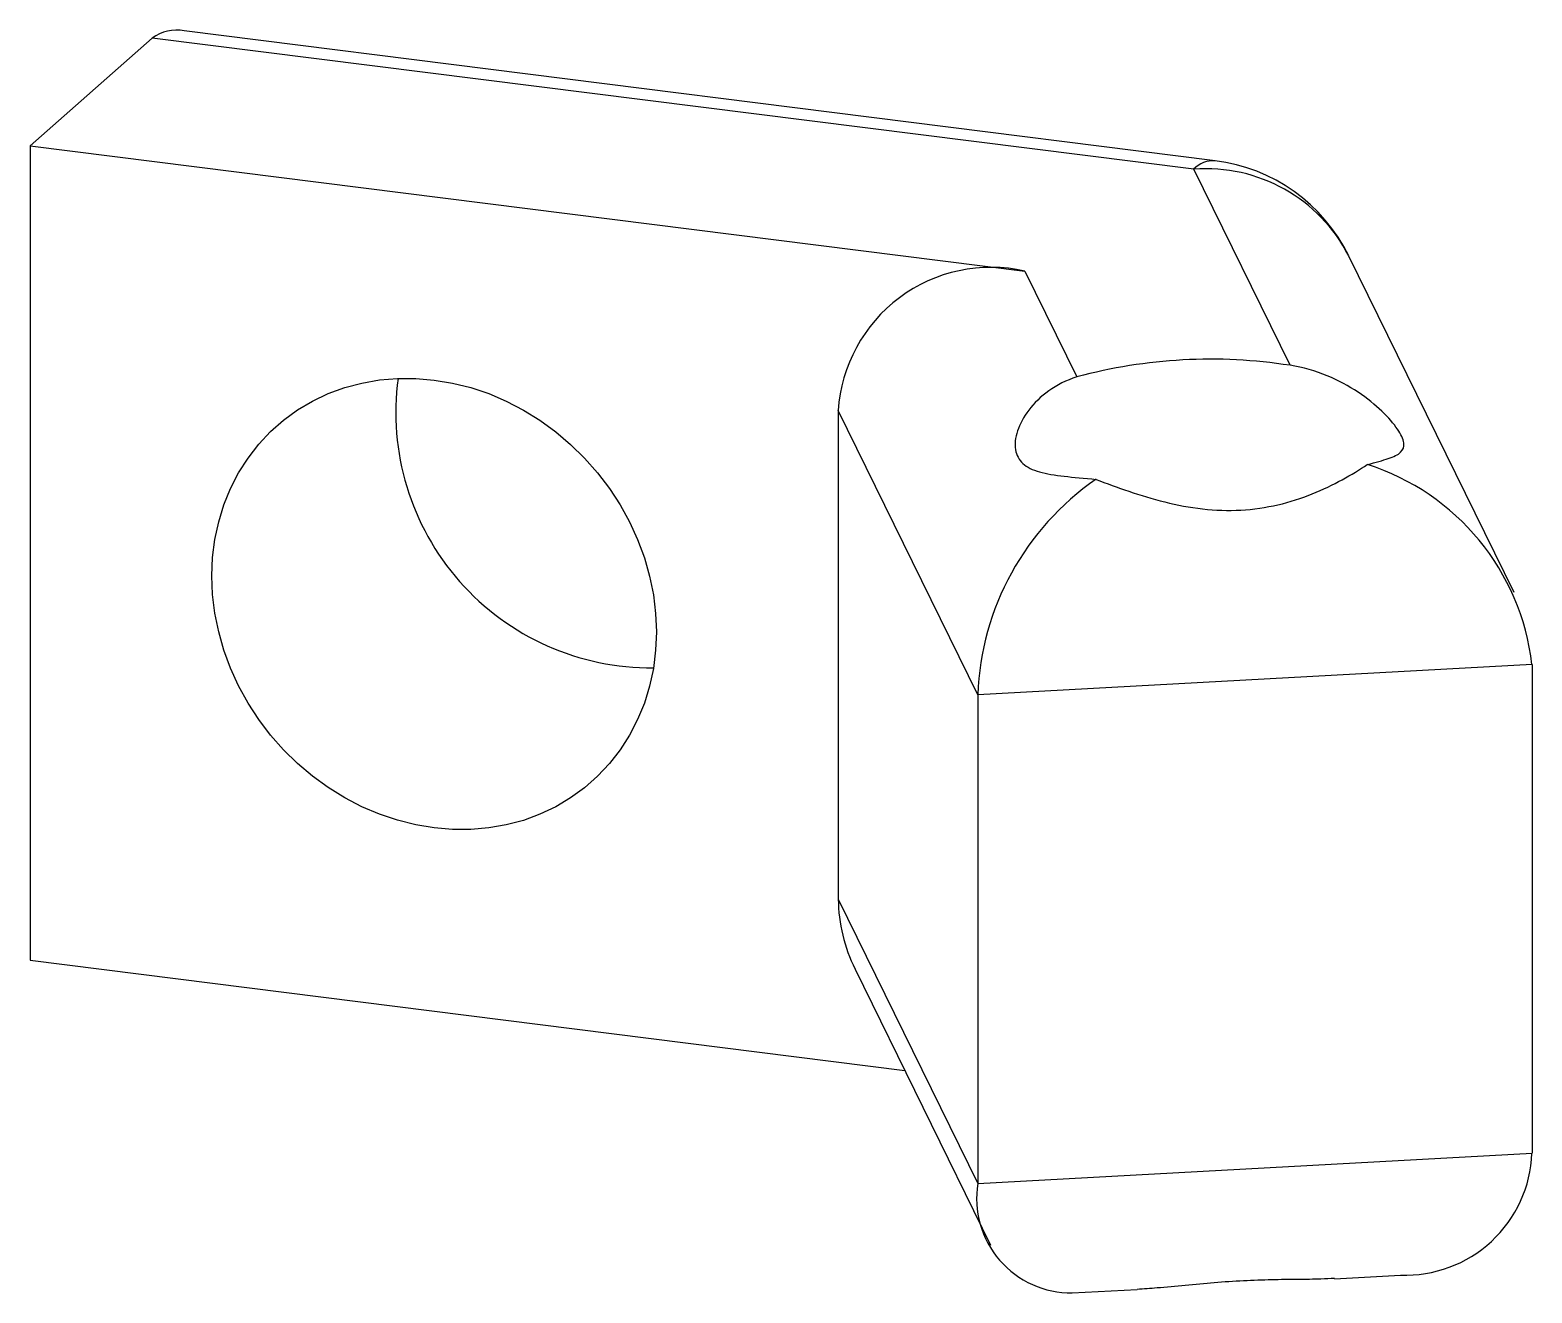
# Paper-space layout '_Диметрия' of a CAD drawing. Header units: millimetres. Extents: x -21.5 to -4.1, y -2 to 12.6.
import ezdxf

# ---------------------------------------------------------------- set-up
doc = ezdxf.new("R2010")
doc.units = ezdxf.units.MM

psp = doc.layouts.new('_Диметрия')

# ---------------------------------------------------------------- linework, layer by layer
at = {"color": 7, "linetype": 'Continuous', "lineweight": 25}
for p, q in [((-20.116, 12.528), (-21.53, 11.281)), ((-8.062, 11.01), (-20.116, 12.528)), ((-7.812, 11.108), (-19.745, 12.612)), ((-21.53, 11.281), (-10.016, 9.83)), ((-21.53, 11.281), (-21.53, 1.853)), ((-6.947, 8.74), (-8.062, 11.01)), ((-4.354, 6.111), (-6.267, 10.005)), ((-10.016, 9.83), (-9.414, 8.605)), ((-10.561, 4.927), (-12.176, 8.217)), ((-12.176, 8.217), (-12.176, 2.56)), ((-4.146, 5.277), (-10.561, 4.927)), ((-4.146, 5.277), (-4.146, -0.38)), ((-10.561, 4.927), (-10.561, -0.729)), ((-12.176, 2.56), (-10.561, -0.729)), ((-21.53, 1.853), (-11.404, 0.577)), ((-11.981, 1.752), (-10.412, -1.444)), ((-10.561, -0.729), (-4.146, -0.38)), ((-6.431, -1.832), (-5.669, -1.79)), ((-9.467, -1.997), (-8.716, -1.956))]:
    psp.add_line(p, q, dxfattribs=at)
at = {"color": 7, "linetype": 'Continuous', "lineweight": 25, "flags": 128}
psp.add_lwpolyline([(-19.426, 6.302), (-19.417, 6.515), (-19.391, 6.724), (-19.347, 6.928), (-19.286, 7.126), (-19.209, 7.316), (-19.116, 7.497), (-19.007, 7.667), (-18.883, 7.826), (-18.746, 7.972), (-18.596, 8.105), (-18.433, 8.223), (-18.26, 8.326), (-18.078, 8.412), (-17.887, 8.482), (-17.689, 8.535), (-17.485, 8.571), (-17.277, 8.588), (-17.066, 8.588), (-16.853, 8.57), (-16.641, 8.535), (-16.43, 8.482), (-16.222, 8.412), (-16.018, 8.325), (-15.82, 8.222), (-15.629, 8.104), (-15.446, 7.971), (-15.273, 7.825), (-15.111, 7.666), (-14.961, 7.495), (-14.823, 7.314), (-14.7, 7.125), (-14.591, 6.927), (-14.498, 6.722), (-14.42, 6.513), (-14.36, 6.3), (-14.316, 6.085), (-14.29, 5.869), (-14.281, 5.654), (-14.29, 5.441), (-14.316, 5.231), (-14.36, 5.027), (-14.42, 4.829), (-14.498, 4.639), (-14.591, 4.459), (-14.7, 4.288), (-14.823, 4.13), (-14.961, 3.983), (-15.111, 3.851), (-15.273, 3.733), (-15.446, 3.63), (-15.629, 3.543), (-15.82, 3.473), (-16.018, 3.42), (-16.222, 3.385), (-16.43, 3.367), (-16.641, 3.367), (-16.853, 3.385), (-17.066, 3.421), (-17.277, 3.474), (-17.485, 3.544), (-17.689, 3.631), (-17.887, 3.734), (-18.078, 3.852), (-18.26, 3.984), (-18.433, 4.131), (-18.596, 4.29), (-18.746, 4.46), (-18.883, 4.641), (-19.007, 4.831), (-19.116, 5.029), (-19.209, 5.233), (-19.286, 5.442), (-19.347, 5.655), (-19.391, 5.871), (-19.417, 6.087), (-19.426, 6.302)], dxfattribs=at)
at = {"color": 7, "linetype": 'Continuous', "lineweight": 25}
for centre, radius, start, end in [((-19.837, 12.152), 0.468, 78.744, 126.6273), ((-7.83, 10.788), 0.321, 86.7544, 136.332), ((-7.919, 9.157), 1.858, 27.1669, 94.3949), ((-8.062, 9.124), 2, 26.1515, 82.8192), ((-10.408, 8.102), 1.772, 77.2371, 176.2738), ((-7.864, 2.87), 5.941, 81.121, 105.1245), ((-14.342, 8.193), 2.955, 172.3006, 270.5186), ((-6.892, 4.959), 2.764, 6.6189, 72.3021), ((-7.388, 4.807), 3.176, 124.62, 177.8265), ((-10.338, 2.577), 1.838, 180.5174, 206.6593), ((-5.612, -0.324), 1.467, 267.7979, 357.8407), ((-9.479, -0.902), 1.095, 170.9491, 270.6341)]:
    psp.add_arc(centre, radius, start, end, dxfattribs=at)
for points, knots in [([(-6.052, 7.592), (-5.954, 7.618), (-5.874, 7.639), (-5.745, 7.682), (-5.697, 7.705), (-5.637, 7.762), (-5.624, 7.797), (-5.636, 7.886), (-5.661, 7.94), (-5.746, 8.064), (-5.808, 8.136), (-5.961, 8.282), (-6.053, 8.357), (-6.266, 8.499), (-6.385, 8.565), (-6.648, 8.673), (-6.793, 8.716), (-6.947, 8.74)], [0, 0, 0, 0, 0.125, 0.125, 0.25, 0.25, 0.375, 0.375, 0.5, 0.5, 0.625, 0.625, 0.75, 0.75, 0.875, 0.875, 1, 1, 1, 1]), ([(-9.414, 8.605), (-9.538, 8.567), (-9.646, 8.511), (-9.832, 8.378), (-9.91, 8.301), (-10.031, 8.142), (-10.075, 8.059), (-10.127, 7.901), (-10.135, 7.828), (-10.114, 7.7), (-10.084, 7.645), (-9.991, 7.56), (-9.926, 7.529), (-9.685, 7.461), (-9.464, 7.447), (-9.192, 7.42)], [0, 0, 0, 0, 0.125, 0.125, 0.25, 0.25, 0.375, 0.375, 0.5, 0.5, 0.625, 0.625, 0.75, 0.75, 1, 1, 1, 1]), ([(-9.192, 7.42), (-9.071, 7.374), (-8.944, 7.327), (-8.679, 7.237), (-8.54, 7.194), (-8.111, 7.087), (-7.809, 7.048), (-7.37, 7.072), (-7.224, 7.094), (-6.948, 7.158), (-6.816, 7.201), (-6.566, 7.301), (-6.45, 7.357), (-6.237, 7.474), (-6.138, 7.534), (-6.052, 7.592)], [0, 0, 0, 0, 0.125, 0.125, 0.25, 0.25, 0.5, 0.5, 0.625, 0.625, 0.75, 0.75, 0.875, 0.875, 1, 1, 1, 1]), ([(-6.432, -1.829), (-6.483, -1.832), (-6.614, -1.84), (-6.86, -1.84), (-7.16, -1.844), (-7.485, -1.856), (-7.823, -1.878), (-8.16, -1.91), (-8.46, -1.939), (-8.64, -1.951), (-8.716, -1.956)], [0, 0, 0, 0, 0.085203, 0.216653, 0.348036, 0.485972, 0.623901, 0.761443, 0.89907, 1, 1, 1, 1])]:
    psp.add_open_spline(points, degree=3, knots=knots, dxfattribs=at)

doc.saveas('drawing.dxf')
